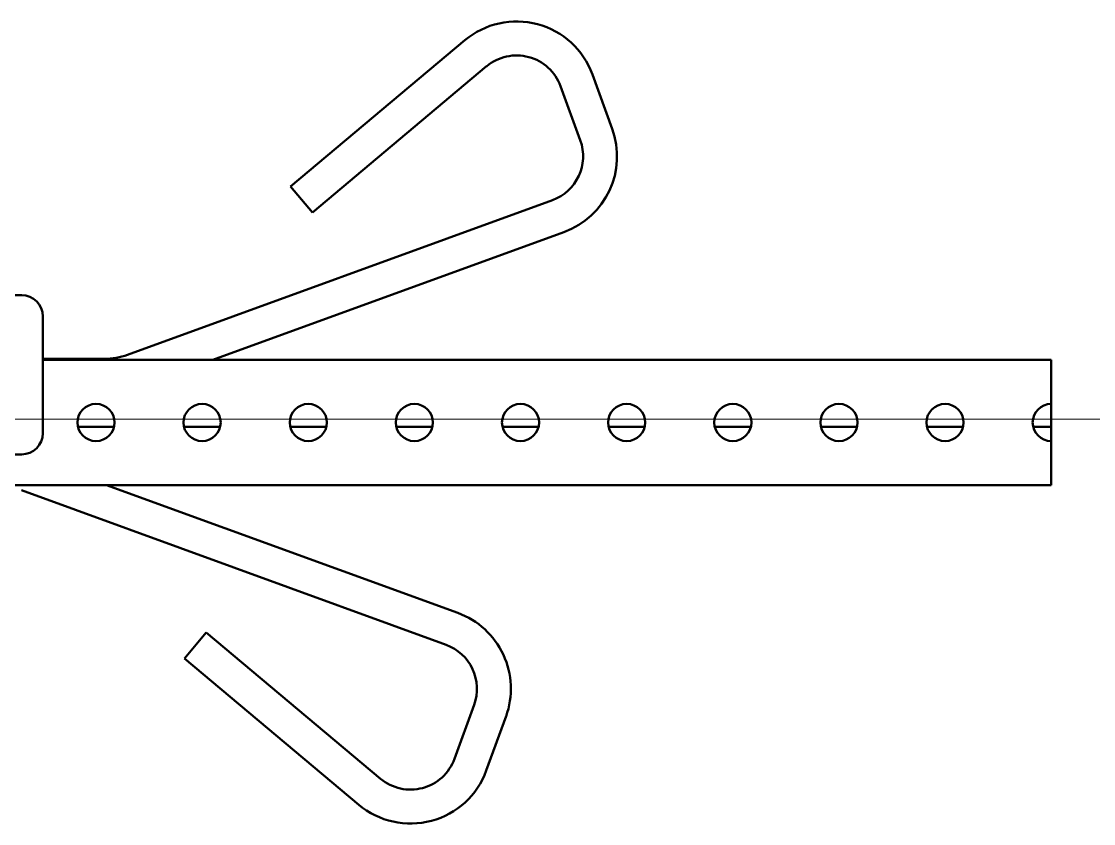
# Model space of a CAD drawing. Extents: x -3873 to 164127, y 7129 to 96529.
# Drawn here: x 46973 to 47478, y 64401 to 64779 of the extents above; entities that cross this region are included whole.
import ezdxf

# ---------------------------------------------------------------- set-up
doc = ezdxf.new("R2010")
doc.units = 0
doc.layers.add('LAYOUT Kromeka', color=1, linetype='CONTINUOUS', lineweight=5)
doc.layers.add('Visible (ISO)', color=7, linetype='CONTINUOUS', lineweight=50)

# ---------------------------------------------------------------- blocks, each defined once
blk = doc.blocks.new('KD45-Shackle washer')
at = {"layer": 'Visible (ISO)', "color": 0}
for p, q in [((6251.24, 5430.06), (6333.33, 5361.18)), ((6240.96, 5417.81), (6323.04, 5348.93)), ((6181.82, 5388.43), (6191.11, 5413.95)), ((6196.85, 5382.96), (6206.14, 5408.48)), ((6333.33, 5361.18), (6323.04, 5348.93)), ((6410.11, 5281.93), (6210, 5354.76)), ((6370, 5279.5), (6204.53, 5339.73)), ((5925, 5279.5), (5925, 5275.5)), ((6450, 5279.5), (5925, 5279.5)), ((5925, 5258.75), (5925, 5275.5)), ((6440, 5265), (6410, 5265)), ((5925, 5257.03), (5925, 5258.75)), ((5925, 5251.99), (5925, 5257.03)), ((6400, 5255), (6400, 5200)), ((5933.52, 5251.99), (5925, 5251.99)), ((5925, 5251.99), (5925, 5249.18)), ((5925, 5241.25), (5925, 5249.18)), ((5983.52, 5251.99), (5966.48, 5251.99)), ((6033.52, 5251.99), (6016.48, 5251.99)), ((6083.52, 5251.99), (6066.48, 5251.99)), ((6133.52, 5251.99), (6116.48, 5251.99)), ((6183.52, 5251.99), (6166.48, 5251.99)), ((6233.52, 5251.99), (6216.48, 5251.99)), ((6283.52, 5251.99), (6266.48, 5251.99)), ((6333.52, 5251.99), (6316.48, 5251.99)), ((6383.52, 5251.99), (6366.48, 5251.99)), ((5925, 5224.5), (5925, 5241.25)), ((5925, 5224.5), (5925, 5220.5)), ((6400, 5220.5), (5925, 5220.5)), ((6320, 5220.5), (6154.53, 5160.27)), ((6360.11, 5218.07), (6160, 5145.24)), ((6400, 5220), (6371.05, 5220)), ((6410, 5190), (6440, 5190)), ((6190.96, 5082.19), (6273.04, 5151.07)), ((6273.04, 5151.07), (6283.33, 5138.82)), ((6201.24, 5069.94), (6283.33, 5138.82)), ((6146.85, 5117.04), (6156.14, 5091.52)), ((6131.82, 5111.57), (6141.11, 5086.05))]:
    blk.add_line(p, q, dxfattribs=at)
for centre in [(5975, 5250), (6025, 5250), (6075, 5250), (6125, 5250), (6175, 5250), (6225, 5250), (6275, 5250), (6325, 5250), (6375, 5250)]:
    blk.add_circle(centre, 8.75, dxfattribs=at)
for centre, radius, start, end in [((6226.82, 5400.95), 38, 50, 160), ((6226.82, 5400.95), 22, 50, 160), ((6217.53, 5375.44), 38, 160, 250), ((6217.53, 5375.44), 22, 160, 250), ((6410, 5255), 10, 90, 180), ((5925, 5250), 8.75, 270, 90), ((6371.05, 5188), 32, 90, 110), ((6410, 5200), 10, 180, 270), ((6167.53, 5124.56), 38, 110, 200), ((6167.53, 5124.56), 22, 110, 200), ((6176.82, 5099.05), 22, 200, 310), ((6176.82, 5099.05), 38, 200, 310)]:
    blk.add_arc(centre, radius, start, end, dxfattribs=at)

msp = doc.modelspace()

# ---------------------------------------------------------------- linework, layer by layer
at = {"layer": 'LAYOUT Kromeka', "ltscale": 20}
msp.add_line((50247.15, 64592.05), (44868.46, 64592.05), dxfattribs=at)

# ---------------------------------------------------------------- block references
at = {"layer": 'LAYOUT Kromeka', "ltscale": 20, "rotation": 180}
msp.add_blockref('KD45-Shackle washer', (53382.81, 69840.4), dxfattribs=at)

doc.saveas('drawing.dxf')
